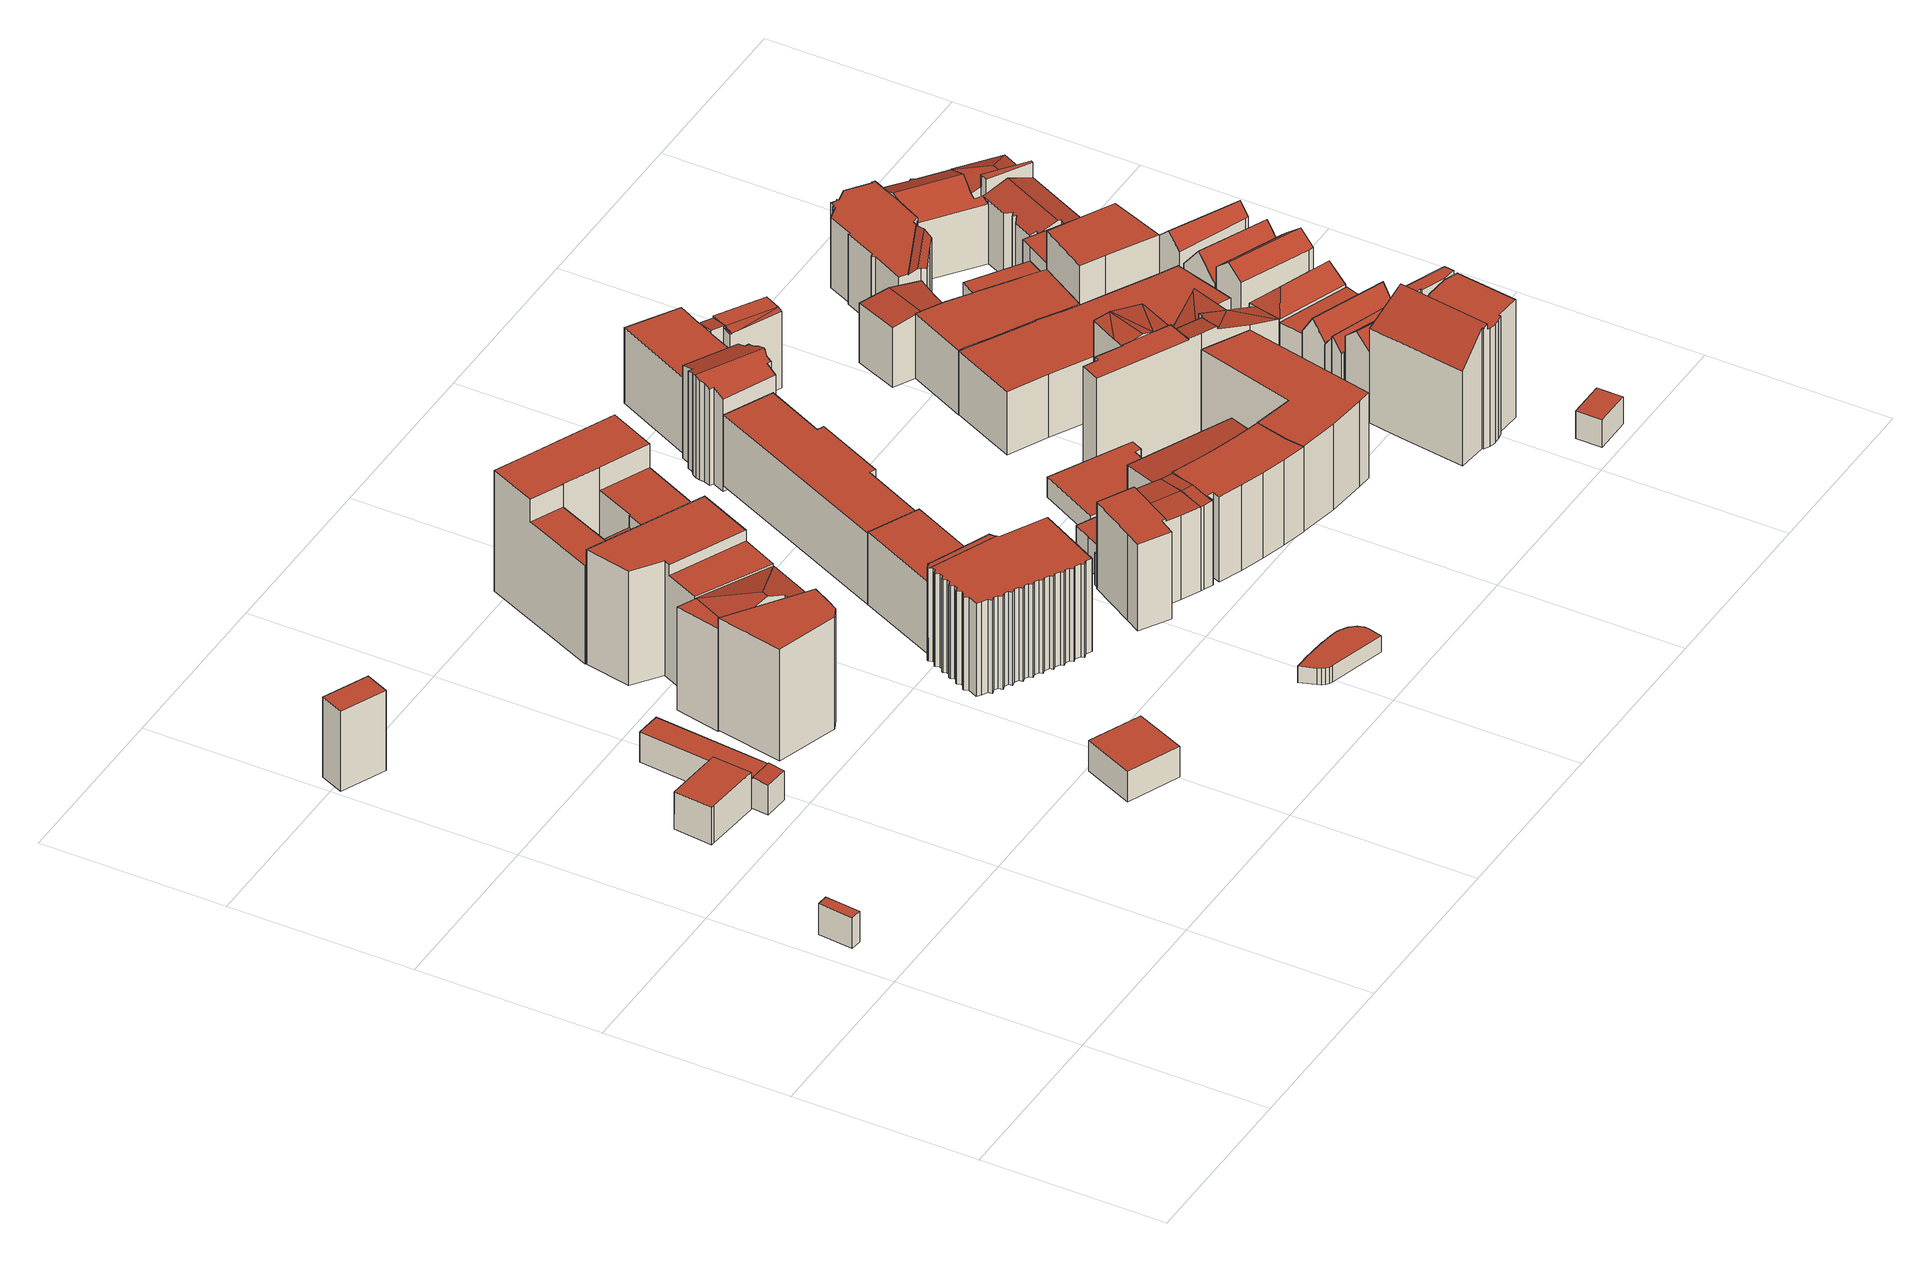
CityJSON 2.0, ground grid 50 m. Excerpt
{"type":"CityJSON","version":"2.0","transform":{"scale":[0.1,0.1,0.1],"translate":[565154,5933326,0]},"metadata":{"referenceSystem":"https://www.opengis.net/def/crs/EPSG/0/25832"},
"CityObjects":{
"building1":{"type":"Building","attributes":{"Gemeindeschluessel":"02000000","Geometrietyp2DReferenz":"3000","function":"31001_2443","roofType":"1000","measuredHeight":9},"geometry":[{"type":"MultiSurface","lod":"2","boundaries":[[[0,1,2,3]],[[4,5,6,7]],[[7,6,1,0]],[[6,5,2,1]],[[5,4,3,2]],[[4,7,0,3]]],"semantics":{"surfaces":[{"type":"GroundSurface"},{"type":"RoofSurface"},{"type":"WallSurface"}],"values":[0,1,2,2,2,2]}}]},
"building2":{"type":"Building","attributes":{"Gemeindeschluessel":"02000000","Geometrietyp2DReferenz":"3000","function":"31001_2010","roofType":"1000","measuredHeight":23.56,"storeysAboveGround":5},"geometry":[{"type":"MultiSurface","lod":"2","boundaries":[[[8,9,10,11]],[[12,13,14,15]],[[14,9,8,15]],[[12,11,10,13]],[[13,10,9,14]],[[12,15,8,11]]],"semantics":{"surfaces":[{"type":"RoofSurface"},{"type":"GroundSurface"},{"type":"WallSurface"}],"values":[0,1,2,2,2,2]}}]},
"building3":{"type":"Building","attributes":{"Gemeindeschluessel":"02000000","Geometrietyp2DReferenz":"3000","function":"31001_2213","roofType":"1000","measuredHeight":10.92,"storeysAboveGround":2},"geometry":[{"type":"MultiSurface","lod":"2","boundaries":[[[16,17,18,19,20]],[[21,22,23,24]],[[25,19,18,26]],[[27,17,16,28]],[[29,20,19,25]],[[30,31,32,33]],[[33,32,28,34]],[[35,23,22,36]],[[37,21,24,38]],[[37,38,30,33,34,29,25,26,39,40,41]],[[29,34,28,16,20]],[[36,22,21,37,41,42]],[[42,41,40,43]],[[30,38,24,23,35,31]],[[43,40,39,44]],[[39,26,18,17,27,44]],[[43,44,27,28,32,31,35,36,42]]],"semantics":{"surfaces":[{"type":"RoofSurface"},{"type":"WallSurface"},{"type":"GroundSurface"}],"values":[0,0,1,1,1,1,1,1,1,2,1,1,1,1,1,1,0]}}]},
"building4":{"type":"Building","attributes":{"Gemeindeschluessel":"02000000","Geometrietyp2DReferenz":"3000","function":"31001_3074","roofType":"1000","measuredHeight":9},"geometry":[{"type":"MultiSurface","lod":"2","boundaries":[[[45,46,47,48]],[[49,50,51,52]],[[52,51,46,45]],[[51,50,47,46]],[[50,49,48,47]],[[49,52,45,48]]],"semantics":{"surfaces":[{"type":"GroundSurface"},{"type":"RoofSurface"},{"type":"WallSurface"}],"values":[0,1,2,2,2,2]}}]},
"building5":{"type":"Building","attributes":{"Gemeindeschluessel":"02000000","Geometrietyp2DReferenz":"3000","function":"31001_2010","roofType":"1000","measuredHeight":32.89,"storeysAboveGround":9},"geometry":[{"type":"MultiSurface","lod":"2","boundaries":[[[53,54,55,56,57,58]],[[59,60,61,62,63,64]],[[63,54,53,64]],[[59,58,57,60]],[[60,57,56,61]],[[61,56,55,62]],[[62,55,54,63]],[[59,64,53,58]]],"semantics":{"surfaces":[{"type":"RoofSurface"},{"type":"GroundSurface"},{"type":"WallSurface"}],"values":[0,1,2,2,2,2,2,2]}}]},
"building6":{"type":"Building","attributes":{"Gemeindeschluessel":"02000000","Geometrietyp2DReferenz":"3000","function":"31001_2010","roofType":"1000","measuredHeight":33.95,"storeysAboveGround":7},"geometry":[{"type":"MultiSurface","lod":"2","boundaries":[[[65,66,67,68]],[[69,70,71,72,73,74]],[[71,75,76,77,72]],[[78,79,80,81]],[[82,83,84,75,71,70]],[[85,68,67,86]],[[73,66,65,74]],[[76,78,81,77]],[[79,87,88,80]],[[89,84,83,90]],[[90,83,82,91]],[[92,73,72,77,81,80,88,93,94]],[[95,96,87,79,78,76,75,84,89]],[[97,85,86,92,94,98,99,95,89,90,91]],[[96,95,99,100]],[[101,98,94,93]],[[100,99,98,101]],[[97,91,82,70,69]],[[85,97,69,74,65,68]],[[92,86,67,66,73]],[[100,101,93,88,87,96]]],"semantics":{"surfaces":[{"type":"RoofSurface"},{"type":"WallSurface"},{"type":"GroundSurface"}],"values":[0,0,0,0,0,1,1,1,1,1,1,1,1,2,1,1,1,1,1,1,0]}}]},
"building7":{"type":"Building","attributes":{"Gemeindeschluessel":"02000000","Geometrietyp2DReferenz":"3000","function":"31001_2010","roofType":"1000","measuredHeight":27.51,"storeysAboveGround":8},"geometry":[{"type":"MultiSurface","lod":"2","boundaries":[[[102,103,104,105]],[[105,104,106,107]],[[107,106,108,109]],[[109,108,110,111]],[[111,110,112,113]],[[113,112,114,115]],[[115,114,116,117]],[[117,116,118,119]],[[119,118,120,121]],[[122,123,124,125]],[[126,127,128,129]],[[130,131,132,133]],[[134,135,136,137]],[[137,136,138,139]],[[139,138,140,141]],[[141,140,142,143]],[[143,142,144,145]],[[145,144,146,147]],[[147,146,148,149]],[[149,148,150,151]],[[151,150,152,153]],[[153,152,154,155]],[[155,154,156,157]],[[157,156,158,159]],[[159,158,160,161]],[[161,160,162,163]],[[163,162,164,165]],[[165,164,166,167]],[[167,166,168,169]],[[169,168,170,171]],[[171,170,172,173]],[[173,172,174,175]],[[175,174,176,177]],[[177,176,178,179]],[[179,178,180,181]],[[181,180,182,183]],[[183,182,184,185]],[[185,184,186,187]],[[187,186,188,189]],[[189,188,190,191]],[[191,190,192,193]],[[193,192,194,195]],[[195,194,196,197]],[[197,196,198,199]],[[199,198,103,102]],[[200,201,202,203]],[[203,202,204,205]],[[205,204,206,207]],[[207,206,208,209]],[[210,211,212,213]],[[214,215,216,217]],[[218,219,220,221]],[[222,223,224,225]],[[210,213,122,125,214,217,126,129,218,221,130,133,222,225,200,203,205,207,209,226,134,137,139,141,143,145,147,149,151,153,155,157,159,161,163,165,167,169,171,173,175,177,179,181,183,185,187,189,191,193,195,197,199,102,105,107,109,111,113,115,117,119,121]],[[227,228,229,132,131,220,219,128,127,216,215,124,123,212,211,120,118,116,114,112,110,108,106,104,103,198,196,194,192,190,188,186,184,182,180,178,176,174,172,170,168,166,164,162,160,158,156,154,152,150,148,146,144,142,140,138,136,135]],[[132,229,230,223,222,133]],[[201,200,225,224]],[[227,135,134,226]],[[226,209,208,231,228,227]],[[230,229,228,231]],[[220,131,130,221]],[[128,219,218,129]],[[216,127,126,217]],[[124,215,214,125]],[[212,123,122,213]],[[120,211,210,121]],[[230,231,208,206,204,202,201,224,223]]],"semantics":{"surfaces":[{"type":"WallSurface"},{"type":"GroundSurface"},{"type":"RoofSurface"}],"values":[0,0,0,0,0,0,0,0,0,0,0,0,0,0,0,0,0,0,0,0,0,0,0,0,0,0,0,0,0,0,0,0,0,0,0,0,0,0,0,0,0,0,0,0,0,0,0,0,0,0,0,0,0,1,2,0,0,0,0,0,0,0,0,0,0,0,2]}}]},
"building8":{"type":"Building","attributes":{"Gemeindeschluessel":"02000000","Geometrietyp2DReferenz":"3000","function":"31001_2010","roofType":"1000","measuredHeight":35.44,"storeysAboveGround":9},"geometry":[{"type":"MultiSurface","lod":"2","boundaries":[[[232,233,234,235]],[[234,236,237,235]],[[238,239,240,241]],[[232,242,243,233]],[[244,245,246,247]],[[248,249,250,251,252,253,254,255,256,257,258,259,260],[261,262,263,264,265,266,267,268]],[[269,270,271,241,240,272,257,256,255,254,253]],[[239,273,274,246,245,275,276,277,272,240]],[[238,278,236,265,264,263,262,273,239]],[[234,233,243,279,267,266,265,236]],[[252,251,250,280,242,232,235,237,269,253]],[[277,276,275,260,259,258,257,272]],[[279,247,246,268,267]],[[250,249,248,260,275,245,244,281,280]],[[261,268,246,274,273,262]],[[280,281,244,247,279,243,242]],[[237,236,278,238,241,271,270,269]]],"semantics":{"surfaces":[{"type":"RoofSurface"},{"type":"WallSurface"},{"type":"GroundSurface"}],"values":[0,1,1,1,1,2,1,0,1,1,1,1,1,1,1,0,0]}}]},
"building9":{"type":"Building","attributes":{"Gemeindeschluessel":"02000000","Geometrietyp2DReferenz":"3000","function":"31001_2010","roofType":"1000","measuredHeight":21.26,"storeysAboveGround":6},"geometry":[{"type":"MultiSurface","lod":"2","boundaries":[[[282,283,284,285]],[[285,284,286,287]],[[287,286,288,289]],[[289,288,290,291]],[[291,290,292,293]],[[283,282,294,295]],[[295,294,293,292]],[[293,294,282,285,287,289,291]],[[295,292,290,288,286,284,283]]],"semantics":{"surfaces":[{"type":"WallSurface"},{"type":"GroundSurface"},{"type":"RoofSurface"}],"values":[0,0,0,0,0,0,0,1,2]}}]},
"building10":{"type":"Building","attributes":{"Gemeindeschluessel":"02000000","Geometrietyp2DReferenz":"3000","function":"31001_2080","roofType":"1000","measuredHeight":4.82,"storeysAboveGround":1},"geometry":[{"type":"MultiSurface","lod":"2","boundaries":[[[296,297,298,299]],[[299,298,300,301]],[[301,300,302,303]],[[303,302,304,305]],[[305,304,306,307]],[[307,306,308,309]],[[309,308,310,311]],[[312,313,314,315]],[[315,314,316,317]],[[317,316,318,319]],[[319,318,320,321]],[[321,320,322,323]],[[323,322,324,325]],[[325,324,326,327]],[[327,326,328,329]],[[329,328,330,331]],[[331,330,332,333]],[[333,332,334,335]],[[336,337,338,339]],[[339,338,340,341]],[[341,340,342,343]],[[343,342,344,345]],[[345,344,346,347]],[[347,346,348,349]],[[313,312,349,348]],[[337,336,311,310]],[[297,296,335,334]],[[335,296,299,301,303,305,307,309,311,336,339,341,343,345,347,349,312,315,317,319,321,323,325,327,329,331,333]],[[297,334,332,330,328,326,324,322,320,318,316,314,313,348,346,344,342,340,338,337,310,308,306,304,302,300,298]]],"semantics":{"surfaces":[{"type":"WallSurface"},{"type":"GroundSurface"},{"type":"RoofSurface"}],"values":[0,0,0,0,0,0,0,0,0,0,0,0,0,0,0,0,0,0,0,0,0,0,0,0,0,0,0,1,2]}}]},
"building11":{"type":"Building","attributes":{"Gemeindeschluessel":"02000000","Geometrietyp2DReferenz":"3000","function":"31001_2010","roofType":"1000","measuredHeight":25.56,"storeysAboveGround":7},"geometry":[{"type":"MultiSurface","lod":"2","boundaries":[[[350,351,352,353,354]],[[352,355,356,353]],[[357,358,359,360]],[[361,357,362,363]],[[363,362,364,365]],[[365,364,366,367]],[[367,366,368,369]],[[369,368,370,371]],[[371,370,372,373]],[[373,372,374,375]],[[376,351,350,377]],[[358,357,361,378,379]],[[376,377,380,381,382,378,361,363,365,367,369,371,373,375,383,384,385]],[[386,387,388,389,359,358,379,390]],[[387,386,381,380]],[[360,359,384,383,391]],[[391,383,375,374]],[[376,385,355,352,351]],[[380,377,350,354,388,387]],[[389,388,354,353,356]],[[385,384,359,389,356,355]],[[386,390,382,381]],[[390,379,378,382]],[[391,374,372,370,368,366,364,362,357,360]]],"semantics":{"surfaces":[{"type":"RoofSurface"},{"type":"WallSurface"},{"type":"GroundSurface"}],"values":[0,0,1,1,1,1,1,1,1,1,1,1,2,0,1,1,1,1,1,1,1,1,1,0]}}]},
"building12":{"type":"Building","attributes":{"Gemeindeschluessel":"02000000","Geometrietyp2DReferenz":"3000","function":"31001_2010","roofType":"1000","measuredHeight":20.79,"storeysAboveGround":6},"geometry":[{"type":"MultiSurface","lod":"2","boundaries":[[[392,393,394,395]],[[395,394,396,397]],[[397,396,398,399]],[[399,398,400,401]],[[401,400,402,282]],[[282,402,403,294]],[[393,392,404,405]],[[405,404,294,403]],[[294,404,392,395,397,399,401,282]],[[405,403,402,400,398,396,394,393]]],"semantics":{"surfaces":[{"type":"WallSurface"},{"type":"GroundSurface"},{"type":"RoofSurface"}],"values":[0,0,0,0,0,0,0,0,1,2]}}]},
"building13":{"type":"Building","attributes":{"Gemeindeschluessel":"02000000","Geometrietyp2DReferenz":"3000","function":"31001_2010","roofType":"1000","measuredHeight":25.41,"storeysAboveGround":7},"geometry":[{"type":"MultiSurface","lod":"2","boundaries":[[[406,407,408,409,410,351]],[[409,411,412,413,414,410]],[[408,415,416,417,418,419,420,421,422,423,424,425,426,427,428,429,430,431,411]],[[432,406,351,376]],[[385,414,413,433]],[[407,415,408]],[[411,431,412]],[[434,430,429,435]],[[435,429,428,436]],[[436,428,427,437]],[[437,427,426,438]],[[438,426,425,439]],[[439,425,424,440]],[[440,424,423,441]],[[441,423,422,442]],[[442,422,421,443]],[[443,421,420,444]],[[444,420,419,445]],[[445,419,418,446]],[[446,418,417,447]],[[447,417,416,448]],[[432,376,385,433,434,435,436,437,438,439,440,441,442,443,444,445,446,447,448]],[[434,433,413,412,431,430]],[[432,448,416,415,407,406]],[[408,411,409]],[[385,376,351,410,414]]],"semantics":{"surfaces":[{"type":"RoofSurface"},{"type":"WallSurface"},{"type":"GroundSurface"}],"values":[0,0,0,1,1,1,1,1,1,1,1,1,1,1,1,1,1,1,1,1,1,2,1,1,1,1]}}]},
"building14":{"type":"Building","attributes":{"Gemeindeschluessel":"02000000","Geometrietyp2DReferenz":"3000","function":"31001_2460","roofType":"1000","measuredHeight":22.07,"storeysAboveGround":1},"geometry":[{"type":"MultiSurface","lod":"2","boundaries":[[[449,450,451,452]],[[452,451,453,438]],[[438,453,454,437]],[[437,454,455,436]],[[436,455,456,435]],[[435,456,457,434]],[[434,457,458,433]],[[433,458,459,385]],[[450,449,460,461]],[[461,460,385,459]],[[385,460,449,452,438,437,436,435,434,433]],[[461,459,458,457,456,455,454,453,451,450]]],"semantics":{"surfaces":[{"type":"WallSurface"},{"type":"GroundSurface"},{"type":"RoofSurface"}],"values":[0,0,0,0,0,0,0,0,0,0,1,2]}}]},
"building15":{"type":"Building","attributes":{"Gemeindeschluessel":"02000000","Geometrietyp2DReferenz":"3000","function":"31001_2010","roofType":"3100","measuredHeight":29.94,"storeysAboveGround":7},"geometry":[{"type":"MultiSurface","lod":"2","boundaries":[[[462,463,464,465,466,467,468,469,470,471,472,473,474]],[[475,476,477,478]],[[478,477,479,480]],[[480,479,481,482]],[[482,481,483,484]],[[485,486,487,488]],[[488,487,489,490]],[[490,489,491,492]],[[492,491,493,494]],[[495,473,472,496]],[[496,472,471,497]],[[497,471,470,498]],[[498,470,469,499]],[[499,469,468,500]],[[500,468,467,501]],[[501,467,466,502]],[[502,466,465,503]],[[503,465,464,504]],[[504,464,463,505]],[[485,488,490,492,494,506,475,478,480,482,484,495,496,497,498,499,500,501,502,503,504,505]],[[507,506,494,493]],[[485,505,463,462,486]],[[495,484,483,474,473]],[[476,475,506,507]],[[476,507,493,491,489,487,486,462,474,483,481,479,477]]],"semantics":{"surfaces":[{"type":"RoofSurface"},{"type":"WallSurface"},{"type":"GroundSurface"}],"values":[0,1,1,1,1,1,1,1,1,1,1,1,1,1,1,1,1,1,1,2,1,1,1,1,0]}}]},
"building16":{"type":"Building","attributes":{"Gemeindeschluessel":"02000000","Geometrietyp2DReferenz":"3000","function":"31001_2460","roofType":"1000","measuredHeight":5.87,"storeysAboveGround":2},"geometry":[{"type":"MultiSurface","lod":"2","boundaries":[[[508,509,510,511,512,513,514]],[[515,516,517,518,519,520,521]],[[520,509,508,521]],[[515,514,513,516]],[[516,513,512,517]],[[517,512,511,518]],[[518,511,510,519]],[[519,510,509,520]],[[515,521,508,514]]],"semantics":{"surfaces":[{"type":"RoofSurface"},{"type":"GroundSurface"},{"type":"WallSurface"}],"values":[0,1,2,2,2,2,2,2,2]}}]},
"building17":{"type":"Building","attributes":{"Gemeindeschluessel":"02000000","Geometrietyp2DReferenz":"3000","function":"31001_2010","roofType":"1000","measuredHeight":22.9,"storeysAboveGround":6},"geometry":[{"type":"MultiSurface","lod":"2","boundaries":[[[522,523,524,525,526,527,528]],[[529,530,531,532]],[[530,533,534,525,531]],[[535,530,529]],[[536,537,538,539]],[[540,541,542,543]],[[544,545,546,547]],[[548,528,527]],[[531,525,524]],[[531,524,523,538,537]],[[536,532,531,537]],[[525,534,526]],[[549,548,527,550,546,545,542,541]],[[543,542,545,544]],[[551,552,553,554,540,543,544,547,555,556]],[[540,554,549,541]],[[556,555,550,527,526,534,533]],[[552,551,535,529,532,536,539]],[[551,556,533,530,535]],[[553,552,539,538,523,522]],[[554,553,522,528,548,549]],[[555,547,546,550]]],"semantics":{"surfaces":[{"type":"RoofSurface"},{"type":"WallSurface"},{"type":"GroundSurface"}],"values":[0,0,0,0,0,1,1,1,1,1,1,1,0,1,2,1,1,1,1,1,1,1]}}]},
"building18":{"type":"Building","attributes":{"Gemeindeschluessel":"02000000","Geometrietyp2DReferenz":"3000","function":"31001_2010","roofType":"1000","measuredHeight":25.02,"storeysAboveGround":7},"geometry":[{"type":"MultiSurface","lod":"2","boundaries":[[[557,558,559,560]],[[561,562,558,557]],[[563,564,565,566]],[[567,568,569,570]],[[571,572,573,574]],[[565,564,569,568,573,572,559,558,562]],[[563,566,561,557,560,571,574,567,570]],[[567,574,573,568]],[[563,570,569,564]],[[561,566,565,562]],[[571,560,559,572]]],"semantics":{"surfaces":[{"type":"WallSurface"},{"type":"RoofSurface"},{"type":"GroundSurface"}],"values":[0,0,0,0,0,1,2,0,0,0,0]}}]},
"building19":{"type":"Building","attributes":{"Gemeindeschluessel":"02000000","Geometrietyp2DReferenz":"3000","function":"31001_2010","roofType":"1000","measuredHeight":29.76,"storeysAboveGround":7},"geometry":[{"type":"MultiSurface","lod":"2","boundaries":[[[575,576,577]],[[578,579,580,581]],[[582,579,578]],[[583,582,578,584]],[[585,586,587,588,589,590,591]],[[592,593,594,595]],[[596,597,598,599,600]],[[598,601,599]],[[602,597,596]],[[603,604,602,596]],[[593,605,606,594]],[[607,608,609,610]],[[610,609,611,612]],[[612,611,613,614]],[[615,616,617]],[[578,618,584]],[[589,619,590]],[[620,591,590]],[[587,586,621]],[[587,622,588]],[[623,624,616,615,575,577,625]],[[580,579,582,583,626,625,577,576]],[[627,601,598,597,602,604,628]],[[629,585,591,620,608,607]],[[630,631,629,607,610,612,614,623,625,626,632,633,627,628]],[[632,626,583,584,618,634]],[[633,632,634,619,589,588,622,635]],[[629,631,592,595,621,586,585]],[[627,633,635,636,600,599,601]],[[630,628,604,603,606,605]],[[594,606,603,596,600,636]],[[631,630,605,593,592]],[[578,581,617]],[[624,623,614,613]],[[595,594,636,635,622,587,621]],[[580,576,575,615,617,581]],[[624,613,611,609,608,620,590,619,634,618,578,617,616]]],"semantics":{"surfaces":[{"type":"RoofSurface"},{"type":"WallSurface"},{"type":"GroundSurface"}],"values":[0,0,0,0,0,0,0,0,0,0,0,1,1,1,1,1,1,1,1,1,1,1,1,1,2,1,1,1,1,1,1,1,1,1,0,0,0]}}]},
"building20":{"type":"Building","attributes":{"Gemeindeschluessel":"02000000","Geometrietyp2DReferenz":"3000","function":"31001_2010","roofType":"1000","measuredHeight":18.68,"storeysAboveGround":5},"geometry":[{"type":"MultiSurface","lod":"2","boundaries":[[[637,638,639,640]],[[640,639,641,642]],[[642,641,643,644]],[[644,643,645,646]],[[647,648,649,650]],[[651,652,653,654]],[[655,656,657,658]],[[658,657,659,660]],[[660,659,661,662]],[[662,661,663,664]],[[665,666,667,668]],[[668,667,669,670]],[[649,648,669,667,666,645,643,641,639,638,663,661,659,657,656,653,652]],[[665,668,670,647,650,651,654,655,658,660,662,664,637,640,642,644,646]],[[647,670,669,648]],[[651,650,649,652]],[[665,646,645,666]],[[637,664,663,638]],[[655,654,653,656]]],"semantics":{"surfaces":[{"type":"WallSurface"},{"type":"RoofSurface"},{"type":"GroundSurface"}],"values":[0,0,0,0,0,0,0,0,0,0,0,0,1,2,0,0,0,0,0]}}]},
"building21":{"type":"Building","attributes":{"Gemeindeschluessel":"02000000","Geometrietyp2DReferenz":"3000","function":"31001_2320","roofType":"3100","measuredHeight":18.96,"storeysAboveGround":5},"geometry":[{"type":"MultiSurface","lod":"2","boundaries":[[[671,672,673,674]],[[675,676,677,678]],[[679,680,674,673,681]],[[678,677,682,683,684]],[[675,678,684,671,674,680]],[[679,681,682,677,676]],[[679,676,675,680]],[[672,671,684,683]],[[672,683,682,681,673]]],"semantics":{"surfaces":[{"type":"WallSurface"},{"type":"GroundSurface"},{"type":"RoofSurface"}],"values":[0,0,0,0,1,2,0,0,2]}}]},
"building22":{"type":"Building","attributes":{"Gemeindeschluessel":"02000000","Geometrietyp2DReferenz":"3000","function":"31001_2010","roofType":"1000","measuredHeight":18.99,"storeysAboveGround":5},"geometry":[{"type":"MultiSurface","lod":"2","boundaries":[[[685,686,687,688]],[[688,687,689,690]],[[690,689,691,692]],[[692,691,693,694]],[[694,693,695,696]],[[697,698,699,700]],[[700,699,701,702]],[[702,701,703,704]],[[705,706,707,708]],[[708,707,709,710]],[[703,701,699,698,711,695,693,691,689,687,686,709,707,706]],[[697,700,702,704,705,708,710,685,688,690,692,694,696,712]],[[705,704,703,706]],[[697,712,711,698]],[[712,696,695,711]],[[685,710,709,686]]],"semantics":{"surfaces":[{"type":"WallSurface"},{"type":"RoofSurface"},{"type":"GroundSurface"}],"values":[0,0,0,0,0,0,0,0,0,0,1,2,0,0,0,0]}}]},
"building23":{"type":"Building","attributes":{"Gemeindeschluessel":"02000000","Geometrietyp2DReferenz":"3000","function":"31001_2010","roofType":"1000","measuredHeight":8.92,"storeysAboveGround":2},"geometry":[{"type":"MultiSurface","lod":"2","boundaries":[[[713,714,715,716]],[[716,715,717,718]],[[718,717,719,720]],[[714,713,721,722]],[[722,721,720,719]],[[720,721,713,716,718]],[[722,719,717,715,714]]],"semantics":{"surfaces":[{"type":"WallSurface"},{"type":"GroundSurface"},{"type":"RoofSurface"}],"values":[0,0,0,0,0,1,2]}}]},
"building24":{"type":"Building","attributes":{"Gemeindeschluessel":"02000000","Geometrietyp2DReferenz":"3000","function":"31001_2010","roofType":"1000","measuredHeight":8.07,"storeysAboveGround":2},"geometry":[{"type":"MultiSurface","lod":"2","boundaries":[[[723,724,725,726,727]],[[728,729,730,731,732]],[[728,727,726,729]],[[729,726,725,730]],[[730,725,724,731]],[[731,724,723,732]],[[732,723,727,728]]],"semantics":{"surfaces":[{"type":"RoofSurface"},{"type":"GroundSurface"},{"type":"WallSurface"}],"values":[0,1,2,2,2,2,2]}}]},
"building25":{"type":"Building","attributes":{"Gemeindeschluessel":"02000000","Geometrietyp2DReferenz":"3000","function":"31001_2010","roofType":"1000","measuredHeight":36.4,"storeysAboveGround":6},"geometry":[{"type":"MultiSurface","lod":"2","boundaries":[[[733,734,735]],[[736,737,738,739,740,741]],[[742,743,744]],[[745,746,747,748]],[[748,747,749,750]],[[741,751,752,736]],[[753,754,755,756]],[[744,757,758,735,742]],[[735,758,759,733]],[[760,761,762,763]],[[763,762,764,765]],[[765,764,766,767]],[[739,768,769,740]],[[770,771,772,773]],[[734,774,775,758,735]],[[742,735,758,775,776,743]],[[777,738,737,778]],[[779,780,760,763,765,767,781,753,756,782,745,748,750,783,784,785,786,787,770,773],[788,789,777,778,790,791,792,793,794,795]],[[747,746,796,797,798,799,800,801,802,749]],[[749,802,801,800,785,784,783,750]],[[803,751,741,740,769,804,799,798,797,796]],[[799,804,805,771,770,787,786,785,800]],[[806,807,792,791,790,778,737,736,752]],[[807,757,744,743,776,808,795,794,793,792]],[[760,780,779,773,772,774,734,733,759,761]],[[789,788,795,808,809,768,739,738,777]],[[753,781,767,766,810,754]],[[782,756,755,803,796,746,745]],[[768,809,808,776,775,774,772,771,805,804,769]],[[755,754,810,766,764,762,761,759,758,757,807,806,752,751,803]]],"semantics":{"surfaces":[{"type":"RoofSurface"},{"type":"WallSurface"},{"type":"GroundSurface"}],"values":[0,0,0,1,1,1,1,1,1,1,1,1,1,1,1,1,1,2,0,1,1,1,1,1,1,1,1,1,0,0]}}]},
"building26":{"type":"Building","attributes":{"Gemeindeschluessel":"02000000","Geometrietyp2DReferenz":"3000","function":"31001_2010","roofType":"1000","measuredHeight":16.95,"storeysAboveGround":4},"geometry":[{"type":"MultiSurface","lod":"2","boundaries":[[[811,812,813,814]],[[814,813,815,816]],[[815,813,812,817,818,819]],[[811,814,816,716,820,821]],[[820,716,819,818]],[[716,816,815,819]],[[811,821,817,812]],[[821,820,818,817]]],"semantics":{"surfaces":[{"type":"WallSurface"},{"type":"RoofSurface"},{"type":"GroundSurface"}],"values":[0,0,1,2,0,0,0,0]}}]},
"building27":{"type":"Building","attributes":{"Gemeindeschluessel":"02000000","Geometrietyp2DReferenz":"3000","function":"31001_1010","roofType":"3100","measuredHeight":24.65,"storeysAboveGround":4},"geometry":[{"type":"MultiSurface","lod":"2","boundaries":[[[822,823,824,825]],[[770,822,825,785]],[[770,785,826,827]],[[823,822,770,827,828]],[[828,827,826,829]],[[826,785,825,824,829]],[[828,829,824,823]]],"semantics":{"surfaces":[{"type":"RoofSurface"},{"type":"WallSurface"},{"type":"GroundSurface"}],"values":[0,1,2,1,1,1,0]}}]},
"building28":{"type":"Building","attributes":{"Gemeindeschluessel":"02000000","Geometrietyp2DReferenz":"3000","function":"31001_1010","roofType":"1000","measuredHeight":30.03,"storeysAboveGround":5},"geometry":[{"type":"MultiSurface","lod":"2","boundaries":[[[644,830,831,642]],[[831,830,832,833,834]],[[644,642,640,835,836]],[[640,642,831,834]],[[644,836,832,830]],[[836,835,833,832]],[[835,640,834,833]]],"semantics":{"surfaces":[{"type":"WallSurface"},{"type":"RoofSurface"},{"type":"GroundSurface"}],"values":[0,1,2,0,0,0,0]}}]},
"building29":{"type":"Building","attributes":{"Gemeindeschluessel":"02000000","Geometrietyp2DReferenz":"3000","function":"31001_2010","roofType":"3100","measuredHeight":20.18,"storeysAboveGround":4},"geometry":[{"type":"MultiSurface","lod":"2","boundaries":[[[837,838,839,840,841,842]],[[827,839,838,826]],[[826,838,837,843]],[[843,837,842,844]],[[845,846,847,848]],[[827,826,843,844,845,848,849,850]],[[851,850,849,852]],[[852,849,848,847]],[[827,850,851,840,839]],[[845,844,842,841,846]],[[852,847,846,841,840,851]]],"semantics":{"surfaces":[{"type":"RoofSurface"},{"type":"WallSurface"},{"type":"GroundSurface"}],"values":[0,1,1,1,1,2,1,1,1,1,0]}}]},
"building30":{"type":"Building","attributes":{"Gemeindeschluessel":"02000000","Geometrietyp2DReferenz":"3000","function":"31001_1120","roofType":"3100","measuredHeight":21.7,"storeysAboveGround":5},"geometry":[{"type":"MultiSurface","lod":"2","boundaries":[[[853,854,855,856,857]],[[858,856,855,859]],[[859,855,854,860]],[[850,849,858,859,860]],[[857,856,858,849,861]],[[861,849,850,862]],[[850,860,854,853,862]],[[861,862,853,857]]],"semantics":{"surfaces":[{"type":"RoofSurface"},{"type":"WallSurface"},{"type":"GroundSurface"}],"values":[0,1,1,2,1,1,1,0]}}]},
"building31":{"type":"Building","attributes":{"Gemeindeschluessel":"02000000","Geometrietyp2DReferenz":"3000","function":"31001_1120","roofType":"1000","measuredHeight":15.57,"storeysAboveGround":4},"geometry":[{"type":"MultiSurface","lod":"2","boundaries":[[[863,864,865,866]],[[867,865,864,868,869]],[[859,858,870,863,866]],[[858,859,867,869]],[[859,866,865,867]],[[863,870,868,864]],[[870,858,869,868]]],"semantics":{"surfaces":[{"type":"WallSurface"},{"type":"RoofSurface"},{"type":"GroundSurface"}],"values":[0,1,2,0,0,0,0]}}]},
"building32":{"type":"Building","attributes":{"Gemeindeschluessel":"02000000","Geometrietyp2DReferenz":"3000","function":"31001_2010","roofType":"1000","measuredHeight":20.81,"storeysAboveGround":5},"geometry":[{"type":"MultiSurface","lod":"2","boundaries":[[[871,872,873,874]],[[875,876,877,878]],[[879,877,876,880,873,872]],[[881,871,874,882,875,878]],[[871,881,879,872]],[[881,878,877,879]],[[875,882,880,876]],[[882,874,873,880]]],"semantics":{"surfaces":[{"type":"WallSurface"},{"type":"RoofSurface"},{"type":"GroundSurface"}],"values":[0,0,1,2,0,0,0,0]}}]},
"building33":{"type":"Building","attributes":{"Gemeindeschluessel":"02000000","Geometrietyp2DReferenz":"3000","function":"31001_1120","roofType":"3200","measuredHeight":21.14,"storeysAboveGround":4},"geometry":[{"type":"MultiSurface","lod":"2","boundaries":[[[883,884,885]],[[886,887,888,889]],[[863,870,890,886,889]],[[891,888,887,892,884,883]],[[884,892,890,870,885]],[[888,891,893,863,889]],[[892,887,886,890]],[[885,870,863,893]],[[885,893,891,883]]],"semantics":{"surfaces":[{"type":"RoofSurface"},{"type":"WallSurface"},{"type":"GroundSurface"}],"values":[0,1,2,0,1,1,1,1,0]}}]},
"building34":{"type":"Building","attributes":{"Gemeindeschluessel":"02000000","Geometrietyp2DReferenz":"3000","function":"31001_1120","roofType":"1000","measuredHeight":21.71,"storeysAboveGround":5},"geometry":[{"type":"MultiSurface","lod":"2","boundaries":[[[894,895,896,897]],[[898,899,900,901,895,894]],[[902,903,904,905]],[[906,907,908,909]],[[909,908,910,911]],[[911,910,912,913]],[[913,912,914,915]],[[915,914,916,917]],[[918,919,920,921]],[[896,922,923,897]],[[924,901,900,925]],[[925,900,899,926]],[[926,899,898,927]],[[928,929,930,931]],[[931,930,932,933]],[[933,932,934,935]],[[935,934,936,937]],[[937,936,938,939]],[[939,938,940,941]],[[941,940,942,943]],[[943,942,944,945]],[[945,944,946,947]],[[947,946,948,949]],[[950,951,952]],[[953,954,955,956]],[[956,955,957,958]],[[959,960,961,962]],[[962,961,963,964]],[[905,918,965,902]],[[966,967,968,969]],[[968,967,963,961,960,970,971,972,904,903,973]],[[969,968,973,974]],[[959,962,964,966,969,974,975,976,924,925,926,927,906,909,911,913,915,917,928,931,933,935,937,939,941,943,945,947,949,953,956,958,977]],[[957,955,954,950,952,971,970,978]],[[921,920,979,976,975,980]],[[924,976,979,922,896,895,901]],[[906,927,898,894,897,923,907]],[[975,974,973,903,902,965,980]],[[957,978,977,958]],[[966,964,963,967]],[[959,977,978,970,960]],[[972,971,952]],[[953,949,948,951,950,954]],[[919,918,905,904,972]],[[929,928,917,916]],[[921,980,965,918]],[[929,916,914,912,910,908,907,923,922,979,920,919,972,952,951,948,946,944,942,940,938,936,934,932,930]]],"semantics":{"surfaces":[{"type":"RoofSurface"},{"type":"WallSurface"},{"type":"GroundSurface"}],"values":[0,0,0,1,1,1,1,1,1,1,1,1,1,1,1,1,1,1,1,1,1,1,1,1,1,1,1,1,1,1,0,1,2,0,1,1,1,1,1,1,1,1,1,1,1,0,0]}}]},
"building35":{"type":"Building","attributes":{"Gemeindeschluessel":"02000000","Geometrietyp2DReferenz":"3000","function":"31001_1120","roofType":"3100","measuredHeight":24.84,"storeysAboveGround":6},"geometry":[{"type":"MultiSurface","lod":"2","boundaries":[[[981,982,983,984,985]],[[986,982,981,987]],[[987,981,985,988]],[[989,990,991,992]],[[986,987,988,993,989,992]],[[983,982,986,992,991]],[[990,989,993,994]],[[993,988,985,984,994]],[[990,994,984,983,991]]],"semantics":{"surfaces":[{"type":"RoofSurface"},{"type":"WallSurface"},{"type":"GroundSurface"}],"values":[0,1,1,1,2,1,1,1,0]}}]},
"building36":{"type":"Building","attributes":{"Gemeindeschluessel":"02000000","Geometrietyp2DReferenz":"3000","function":"31001_1120","roofType":"3100","measuredHeight":23.22,"storeysAboveGround":6},"geometry":[{"type":"MultiSurface","lod":"2","boundaries":[[[995,996,997,998]],[[999,997,996,1000]],[[993,1001,1002,1003]],[[989,993,1003,999,1000]],[[998,997,999,1003,1002]],[[1001,993,989,1004]],[[989,1000,996,995,1004]],[[1001,1004,995,998,1002]]],"semantics":{"surfaces":[{"type":"RoofSurface"},{"type":"WallSurface"},{"type":"GroundSurface"}],"values":[0,1,1,2,1,1,1,0]}}]},
"building37":{"type":"Building","attributes":{"Gemeindeschluessel":"02000000","Geometrietyp2DReferenz":"3000","function":"31001_1120","roofType":"3100","measuredHeight":21.03,"storeysAboveGround":6},"geometry":[{"type":"MultiSurface","lod":"2","boundaries":[[[1005,1006,1007,1008,1009,1010,1011,1012,1013,1014,1015,1016,1017]],[[1018,1008,1007,1019,1020,1021]],[[1022,1017,1016,1023]],[[1023,1016,1015,1024]],[[1024,1015,1014,1025]],[[1025,1014,1013,1026]],[[1026,1013,1012,1027]],[[1027,1012,1011,1028]],[[1028,1011,1010,1029]],[[1029,1010,1009,1030]],[[1031,1006,1005,1032]],[[1032,1005,1017,1022]],[[1033,1021,1020,1034]],[[1034,1020,1019,1035]],[[1036,1018,1021,1033]],[[1035,1019,1007,1006,1031]],[[1030,1009,1008,1018,1036]],[[1030,1036,1033,1034,1035,1031,1032,1022,1023,1024,1025,1026,1027,1028,1029]]],"semantics":{"surfaces":[{"type":"RoofSurface"},{"type":"WallSurface"},{"type":"GroundSurface"}],"values":[0,0,1,1,1,1,1,1,1,1,1,1,1,1,1,1,1,2]}}]},
"building38":{"type":"Building","attributes":{"Gemeindeschluessel":"02000000","Geometrietyp2DReferenz":"3000","function":"31001_1120","roofType":"3100","measuredHeight":23.26,"storeysAboveGround":5},"geometry":[{"type":"MultiSurface","lod":"2","boundaries":[[[1037,1038,1039,1040]],[[1041,1042,1043,1044]],[[1045,1039,1038,1046]],[[1041,1044,1047,1045,1046]],[[1040,1039,1045,1047,1048]],[[1048,1047,1044,1043]],[[1041,1046,1038,1037,1042]],[[1048,1043,1042,1037,1040]]],"semantics":{"surfaces":[{"type":"RoofSurface"},{"type":"WallSurface"},{"type":"GroundSurface"}],"values":[0,1,1,2,1,1,1,0]}}]},
"building39":{"type":"Building","attributes":{"Gemeindeschluessel":"02000000","Geometrietyp2DReferenz":"3000","function":"31001_1120","roofType":"3200","measuredHeight":22.78,"storeysAboveGround":5},"geometry":[{"type":"MultiSurface","lod":"2","boundaries":[[[1049,1050,1051,1052]],[[1053,1054,1055,1056]],[[1057,1054,1053,1058]],[[1059,1051,1050,1060]],[[1061,1055,1054,1062]],[[1059,1060,1063,1064,1061,1062]],[[1056,1055,1061,1064,1065]],[[1059,1062,1054,1057,1052,1051]],[[1049,1052,1057,1058,1066]],[[1065,1064,1063,1067]],[[1063,1060,1050,1049,1066,1067]],[[1065,1067,1066,1058,1053,1056]]],"semantics":{"surfaces":[{"type":"RoofSurface"},{"type":"WallSurface"},{"type":"GroundSurface"}],"values":[0,0,0,1,1,2,1,1,1,1,1,0]}}]}
},
"vertices":[
[95,734,8],[86,639,8],[56,642,8],[65,737,8],[65,737,98],[56,642,98],[86,639,98],[95,734,98],
[32,2037,243],[4,1973,243],[125,1920,243],[153,1983,243],[153,1983,8],[125,1920,8],[4,1973,8],[32,2037,8],
[391,1096,130],[400,1202,130],[239,1217,130],[229,1111,130],[237,1110,130],[459,1045,107],[463,1089,112],[396,1095,112],[392,1051,107],[229,1111,21],[239,1217,21],[400,1202,109],[391,1096,109],[237,1110,21],[396,1099,21],[396,1099,109],[392,1100,109],[392,1100,21],[391,1096,21],[396,1095,109],[463,1089,109],[459,1045,21],[392,1051,21],[405,1202,21],[424,1411,21],[492,1404,21],[492,1404,109],[424,1411,109],[405,1202,109],
[796,318,59],[855,455,59],[996,394,59],[937,258,59],[937,258,149],[996,394,149],[855,455,149],[796,318,149],
[586,1291,379],[551,1108,379],[720,1055,379],[748,1068,379],[764,1094,379],[792,1146,379],[792,1146,50],[764,1094,50],[748,1068,50],[720,1055,50],[551,1108,50],[586,1291,50],
[607,1276,349],[661,1391,349],[611,1414,349],[586,1291,349],[627,1262,353],[707,1226,385],[716,1245,385],[663,1396,345],[661,1391,345],[607,1276,345],[861,1295,345],[861,1296,345],[664,1397,345],[861,1296,351],[907,1394,351],[705,1487,351],[664,1397,351],[752,1205,367],[743,1185,367],[798,1158,345],[586,1291,46],[611,1414,46],[907,1394,382],[705,1487,382],[798,1158,46],[743,1185,46],[752,1205,46],[661,1391,46],[713,1503,382],[713,1503,46],[974,1541,46],[974,1541,382],[627,1262,46],[638,1558,46],[663,1684,46],[663,1684,382],[638,1558,382],
[989,828,49],[989,828,322],[1001,853,322],[1001,853,49],[997,865,322],[997,865,49],[999,869,322],[999,869,49],[1009,873,322],[1009,873,49],[1013,879,322],[1013,879,49],[1008,890,322],[1008,890,49],[1010,894,322],[1010,894,49],[1020,895,322],[1020,895,49],[1024,904,322],[1024,904,49],[1031,921,49],[1031,921,322],[1035,930,322],[1035,930,49],[1043,946,49],[1043,946,322],[1047,956,322],[1047,956,49],[1055,973,49],[1055,973,322],[1058,980,322],[1058,980,49],[1357,841,49],[1357,841,322],[1269,674,322],[1269,674,49],[1254,682,322],[1254,682,49],[1241,678,322],[1241,678,49],[1239,687,322],[1239,687,49],[1224,695,322],[1224,695,49],[1215,692,322],[1215,692,49],[1212,702,322],[1212,702,49],[1201,708,322],[1201,708,49],[1192,705,322],[1192,705,49],[1189,714,322],[1189,714,49],[1176,722,322],[1176,722,49],[1166,719,322],[1166,719,49],[1164,729,322],[1164,729,49],[1151,736,322],[1151,736,49],[1141,733,322],[1141,733,49],[1138,743,322],[1138,743,49],[1126,749,322],[1126,749,49],[1117,746,322],[1117,746,49],[1113,757,322],[1113,757,49],[1103,762,322],[1103,762,49],[1092,759,322],[1092,759,49],[1090,770,322],[1090,770,49],[1079,776,322],[1079,776,49],[1067,773,322],[1067,773,49],[1065,784,322],[1065,784,49],[1054,789,322],[1054,789,49],[1043,786,322],[1043,786,49],[1040,797,322],[1040,797,49],[1030,803,322],[1030,803,49],[1018,800,322],[1018,800,49],[1015,811,322],[1015,811,49],[1001,819,322],[1001,819,49],[1065,996,49],[1065,996,323],[1066,999,324],[1066,999,49],[1078,993,323],[1078,993,49],[1222,932,324],[1222,932,49],[1233,927,324],[1233,927,49],[1020,914,49],[1020,914,322],[1021,918,322],[1021,918,49],[1031,940,49],[1031,940,322],[1033,944,322],[1033,944,49],[1043,966,49],[1043,966,322],[1044,969,322],[1044,969,49],[1054,991,49],[1054,991,321],[1056,995,322],[1056,995,49],[1240,903,49],[1240,903,322],[1238,910,322],[1055,988,322],[1055,988,321],[1238,910,321],
[843,1603,295],[884,1692,295],[788,1734,295],[750,1646,295],[788,1734,333],[750,1646,333],[835,1841,333],[835,1841,399],[748,1880,399],[748,1880,333],[843,1603,330],[884,1692,330],[1067,1738,330],[1067,1738,399],[933,1798,399],[933,1798,330],[1067,1738,45],[1017,1631,45],[975,1542,45],[843,1603,45],[750,1646,45],[662,1686,45],[700,1772,45],[702,1776,45],[748,1880,45],[804,2007,45],[892,1967,45],[991,1923,45],[1125,1864,45],[836,1841,45],[835,1842,45],[835,1841,45],[789,1736,45],[788,1734,45],[884,1692,45],[886,1691,45],[933,1798,45],[662,1686,333],[700,1772,333],[702,1776,333],[804,2007,399],[835,1842,399],[836,1841,399],[1125,1864,399],[991,1923,399],[892,1967,399],[789,1736,333],[886,1691,330],[975,1542,330],[1017,1631,330],
[1311,1163,41],[1311,1163,254],[1318,1160,254],[1318,1160,41],[1237,985,254],[1237,985,41],[1245,981,254],[1245,981,41],[1222,932,254],[1222,932,41],[1078,993,254],[1078,993,41],[1183,1223,41],[1183,1223,254],
[1409,192,57],[1409,192,105],[1421,192,105],[1421,192,57],[1433,192,105],[1433,192,57],[1444,191,105],[1444,191,57],[1456,190,105],[1456,190,57],[1468,189,105],[1468,189,57],[1479,188,105],[1479,188,57],[1491,187,105],[1491,187,57],[1575,162,57],[1575,162,105],[1588,145,105],[1588,145,57],[1591,139,105],[1591,139,57],[1594,128,105],[1594,128,57],[1593,116,105],[1593,116,57],[1583,78,105],[1583,78,57],[1429,123,105],[1429,123,57],[1420,126,105],[1420,126,57],[1413,132,105],[1413,132,57],[1407,140,105],[1407,140,57],[1403,149,105],[1403,149,57],[1388,193,105],[1388,193,57],[1503,185,57],[1503,185,105],[1514,184,105],[1514,184,57],[1526,182,105],[1526,182,57],[1537,180,105],[1537,180,57],[1549,177,105],[1549,177,57],[1559,172,105],[1559,172,57],[1569,166,105],[1569,166,57],
[1547,590,293],[1597,566,293],[1621,632,299],[1544,671,299],[1508,610,293],[1645,699,293],[1580,733,293],[1488,782,139],[1488,782,301],[1579,734,301],[1579,734,139],[1488,782,46],[1492,780,139],[1492,780,46],[1500,794,139],[1500,794,46],[1516,787,139],[1516,787,46],[1522,798,139],[1522,798,46],[1524,797,139],[1524,797,46],[1545,836,139],[1545,836,46],[1570,882,139],[1570,882,46],[1597,566,46],[1547,590,46],[1417,662,46],[1417,662,301],[1497,615,46],[1471,573,46],[1392,620,46],[1634,851,46],[1579,734,46],[1645,699,46],[1471,573,301],[1497,615,301],[1508,610,301],[1580,733,301],[1392,620,301],[1634,851,139],
[1547,1675,41],[1547,1675,249],[1474,1518,249],[1474,1518,41],[1492,1510,249],[1492,1510,41],[1406,1324,249],[1406,1324,41],[1390,1332,249],[1390,1332,41],[1311,1163,249],[1183,1223,249],[1417,1736,41],[1417,1736,249],
[1605,563,293],[1629,553,293],[1640,584,296],[1653,618,300],[1620,629,300],[1665,653,296],[1677,686,293],[1652,696,292],[1645,699,292],[1629,553,296],[1631,552,296],[1638,571,296],[1655,565,296],[1648,545,296],[1712,520,296],[1777,499,296],[1843,480,296],[1909,464,296],[1915,516,296],[1937,603,296],[1932,604,296],[1868,621,296],[1805,640,296],[1742,662,296],[1680,685,296],[1677,686,296],[1605,563,46],[1652,696,46],[1680,685,46],[1742,662,46],[1805,640,46],[1868,621,46],[1932,604,46],[1937,603,46],[1915,516,46],[1909,464,46],[1843,480,46],[1777,499,46],[1712,520,46],[1648,545,46],[1655,565,46],[1638,571,46],[1631,552,46],
[1885,732,46],[1885,732,254],[1972,690,255],[1972,690,46],[1932,604,266],[1868,621,266],[1805,640,266],[1742,662,266],[1680,685,266],[1652,696,266],[1645,699,266],[1702,819,46],[1702,819,251],
[1601,1729,324],[1605,1735,321],[1610,1749,316],[1610,1763,311],[1617,1778,306],[1606,1783,306],[1617,1807,296],[1483,1880,296],[1467,1845,310],[1455,1850,310],[1448,1835,316],[1438,1827,320],[1434,1820,324],[1432,1769,24],[1432,1769,307],[1421,1774,307],[1421,1774,24],[1428,1791,314],[1428,1791,24],[1428,1804,318],[1428,1804,24],[1432,1816,322],[1432,1816,24],[1597,1724,24],[1597,1724,321],[1587,1715,316],[1587,1715,24],[1579,1698,310],[1579,1698,24],[1569,1703,310],[1569,1703,24],[1554,1672,297],[1554,1672,24],[1438,1827,24],[1448,1835,24],[1455,1850,24],[1467,1845,24],[1483,1880,24],[1617,1807,24],[1606,1783,24],[1617,1778,24],[1610,1763,24],[1610,1749,24],[1605,1735,24],[1417,1736,24],[1417,1736,294],
[1731,1048,110],[1650,887,110],[1848,787,110],[1913,915,110],[1931,909,110],[1945,939,110],[1929,947,110],[1929,947,51],[1945,939,51],[1931,909,51],[1913,915,51],[1848,787,51],[1650,887,51],[1731,1048,51],
[1694,1888,267],[1693,1886,267],[1696,1885,267],[1701,1895,266],[1717,1928,260],[1685,1947,260],[1664,1904,267],[1703,1852,261],[1819,1811,266],[1696,1885,266],[1684,1861,261],[1840,1854,266],[1717,1928,266],[1812,1798,263],[1684,1861,260],[1696,1885,260],[1693,1886,260],[1681,1863,260],[1617,1807,38],[1617,1807,260],[1483,1880,260],[1483,1880,38],[1584,2091,38],[1584,2091,260],[1716,2013,260],[1716,2013,38],[1664,1904,260],[1662,1905,260],[1683,1948,260],[1812,1798,38],[1681,1863,38],[1694,1888,38],[1662,1905,38],[1683,1948,38],[1840,1854,38],
[1909,464,47],[1909,464,297],[1915,516,297],[1915,516,47],[2015,445,47],[2015,445,297],[2161,430,47],[2161,430,297],[2122,433,297],[2122,433,47],[2117,852,47],[2117,852,297],[2238,789,297],[2238,789,47],[1937,603,47],[1937,603,297],[2046,580,297],[2046,580,47],
[2012,1026,335],[2085,1078,345],[2047,1098,338],[2074,955,340],[2087,1077,346],[2086,1077,346],[2049,968,346],[2164,1035,331],[2166,1034,331],[2118,933,331],[2117,852,345],[2157,831,346],[2173,866,338],[2183,886,334],[2112,920,334],[2099,892,340],[2087,867,345],[2238,789,312],[2312,757,290],[2261,862,313],[2159,830,337],[2261,862,311],[2298,970,311],[2294,971,306],[2190,899,219],[2189,898,219],[2237,997,219],[2358,944,220],[2333,827,219],[2359,943,219],[2317,755,288],[2333,827,288],[1855,985,48],[1855,985,340],[1880,1035,340],[1880,1035,48],[1918,1016,340],[1918,1016,48],[1924,1028,340],[1924,1028,48],[1996,994,334],[1996,994,340],[2023,981,340],[2118,933,340],[2112,920,340],[2087,867,340],[2157,831,338],[2183,886,338],[1995,992,48],[1995,992,340],[2047,1098,48],[2166,1034,48],[2237,997,48],[2359,943,48],[2117,852,48],[2317,755,48],[2238,789,48],[2112,921,48],[2184,886,48],[2112,921,340],[2184,886,338],[2189,898,338],
[2161,1247,46],[2161,1247,232],[2204,1223,232],[2204,1223,46],[2268,1188,232],[2268,1188,46],[2397,1118,232],[2397,1118,46],[2445,1094,232],[2445,1094,46],[2237,997,46],[2237,997,232],[2190,1021,232],[2190,1021,46],[1936,1159,46],[1936,1159,232],[1832,1210,232],[1832,1210,46],[1914,1384,46],[1914,1384,232],[1932,1376,232],[1932,1376,46],[1988,1344,232],[1988,1344,46],[2100,1283,232],[2100,1283,46],[2101,1284,232],[2101,1284,46],[2432,1048,46],[2432,1048,232],[2419,1004,232],[2419,1004,46],[2396,927,232],[2396,927,46],
[1978,1684,43],[1978,1684,218],[1983,1681,219],[1983,1681,43],[2088,1545,43],[2088,1545,219],[2062,1501,221],[2062,1501,43],[2124,1599,217],[2124,1599,43],[2048,1643,232],[2003,1533,232],[1932,1570,218],[1932,1570,43],
[1988,1541,44],[1988,1541,234],[2062,1501,234],[2062,1501,44],[2118,1464,234],[2118,1464,44],[2133,1455,234],[2133,1455,44],[2185,1419,234],[2185,1419,44],[2230,1390,234],[2230,1390,44],[2204,1223,44],[2204,1223,234],[2161,1247,234],[2161,1247,44],[2101,1284,234],[2101,1284,44],[2100,1283,234],[2100,1283,44],[1988,1344,44],[1988,1344,234],[1932,1376,234],[1932,1376,44],[1914,1384,234],[1914,1384,44],[2283,1354,234],[2283,1354,44],
[2161,1497,41],[2161,1497,130],[2133,1455,130],[2133,1455,41],[2118,1464,130],[2118,1464,41],[2062,1501,130],[2062,1501,41],[2088,1545,41],[2088,1545,130],
[2611,2,141],[2611,68,141],[2611,73,141],[2510,73,141],[2510,2,141],[2510,2,61],[2510,73,61],[2611,73,61],[2611,68,61],[2611,2,61],
[2604,439,317],[2605,450,317],[2569,453,317],[2478,460,278],[2476,461,278],[2481,487,278],[2482,487,278],[2480,488,278],[2476,460,278],[2569,453,278],[2505,478,278],[2502,458,278],[2440,278,0],[2440,278,354],[2440,283,354],[2440,283,0],[2360,290,278],[2360,290,0],[2476,460,347],[2478,460,347],[2474,267,0],[2474,267,347],[2456,270,347],[2456,270,0],[2502,458,347],[2569,453,347],[2604,439,347],[2581,271,0],[2581,271,347],[2511,277,347],[2511,277,0],[2510,272,347],[2510,272,0],[2492,268,347],[2492,268,0],[2482,487,350],[2480,488,350],[2602,478,0],[2602,478,350],[2609,475,350],[2609,475,0],[2605,450,350],[2569,453,350],[2505,478,350],[2481,487,0],[2476,461,0],[2605,450,0],[2604,439,0],[2475,267,0],[2449,274,0],[2385,468,0],[2393,523,0],[2398,559,0],[2485,524,0],[2508,515,0],[2504,484,0],[2482,487,0],[2478,460,0],[2500,457,0],[2502,456,0],[2502,458,0],[2505,478,0],[2506,483,0],[2449,274,364],[2476,460,364],[2480,488,364],[2485,524,364],[2398,559,278],[2393,523,278],[2385,468,278],[2449,274,347],[2485,524,350],[2508,515,350],[2500,457,347],[2502,456,347],[2506,483,350],[2504,484,350],[2475,267,347],
[2283,1354,41],[2283,1354,210],[2230,1390,210],[2230,1390,41],[2185,1419,210],[2185,1419,41],[2319,1418,210],[2172,1515,210],[2133,1455,210],[2172,1515,41],[2319,1418,41],
[2602,478,209],[2612,518,247],[2409,599,247],[2398,559,209],[2418,635,0],[2624,565,0],[2624,565,204],[2418,635,214],
[2397,1118,346],[2268,1188,346],[2453,1266,346],[2283,1354,346],[2204,1223,346],[2283,1354,46],[2453,1266,46],
[2419,639,165],[2418,635,159],[2624,565,158],[2629,596,202],[2419,668,202],[2412,641,164],[2419,639,0],[2412,641,0],[2420,672,0],[2420,672,196],[2426,670,195],[2426,670,0],[2433,698,0],[2633,625,0],[2633,625,162],[2433,698,155],
[2639,656,217],[2645,688,163],[2629,694,163],[2445,764,163],[2439,732,217],[2445,764,0],[2629,694,0],[2645,688,0],[2433,698,160],[2633,625,166],
[2647,760,0],[2647,760,156],[2650,759,156],[2650,759,0],[2629,694,156],[2456,830,156],[2445,764,156],[2456,830,0],
[2283,1354,42],[2283,1354,251],[2319,1418,251],[2319,1418,42],[2436,1391,42],[2436,1391,251],[2488,1362,251],[2488,1362,42],[2453,1266,251],[2336,1447,251],[2453,1266,42],[2336,1447,42],
[2511,859,212],[2478,921,165],[2456,830,165],[2645,854,0],[2645,854,170],[2660,844,173],[2660,844,0],[2478,923,0],[2654,807,212],[2478,923,163],[2647,760,165],
[2115,1604,255],[2256,1664,255],[2268,1692,247],[2093,1617,247],[2124,1599,252],[2137,1591,247],[2203,1621,248],[2243,1637,247],[2297,1704,220],[2308,1711,220],[2300,1717,220],[2293,1703,220],[2071,1630,44],[2071,1630,250],[2113,1715,250],[2113,1715,44],[2110,1725,250],[2110,1725,44],[2120,1728,250],[2120,1728,44],[2160,1813,250],[2160,1813,44],[2164,1811,250],[2164,1811,44],[2293,1703,247],[2293,1703,250],[2292,1702,250],[2292,1702,247],[2268,1692,250],[2093,1617,250],[2243,1637,44],[2203,1621,44],[2137,1591,44],[2124,1599,44],[2195,1879,44],[2195,1879,250],[2233,1888,250],[2233,1888,44],[2232,1894,250],[2232,1894,44],[2238,1895,250],[2238,1895,44],[2244,1907,250],[2244,1907,44],[2256,1899,250],[2256,1899,44],[2262,1900,250],[2262,1900,44],[2263,1895,250],[2263,1895,44],[2300,1903,250],[2300,1903,44],[2358,1858,250],[2358,1858,44],[2360,1861,250],[2360,1861,44],[2366,1856,225],[2366,1856,250],[2345,1811,250],[2435,1803,44],[2435,1803,224],[2447,1805,220],[2447,1805,44],[2448,1793,224],[2448,1793,44],[2456,1657,44],[2456,1657,245],[2448,1647,238],[2448,1647,44],[2441,1633,230],[2441,1633,44],[2297,1704,247],[2460,1621,44],[2460,1621,231],[2451,1602,220],[2451,1602,44],[2476,1682,261],[2335,1791,261],[2326,1770,250],[2309,1711,220],[2309,1711,44],[2294,1702,44],[2273,1702,44],[2520,1738,44],[2520,1738,224],[2273,1702,250],[2294,1702,247],
[2668,868,212],[2680,864,213],[2691,904,248],[2494,986,248],[2482,947,213],[2680,864,0],[2668,868,0],[2482,947,0],[2687,953,0],[2687,953,211],[2703,946,211],[2703,946,0],[2506,1026,0],[2506,1026,213],
[2700,998,232],[2715,1046,167],[2532,1127,167],[2518,1079,232],[2532,1127,0],[2715,1046,0],[2506,1026,161],[2503,1027,161],[2503,1027,0],[2687,953,171],
[2395,1442,236],[2390,1432,237],[2434,1408,256],[2519,1587,256],[2468,1617,233],[2460,1621,230],[2451,1602,230],[2425,1546,230],[2433,1526,236],[2422,1522,233],[2426,1512,236],[2405,1504,230],[2381,1453,230],[2578,1553,230],[2443,1403,252],[2436,1391,252],[2488,1362,230],[2381,1453,45],[2405,1504,45],[2426,1512,45],[2422,1522,45],[2433,1526,45],[2425,1546,45],[2451,1602,45],[2460,1621,45],[2468,1617,45],[2390,1432,45],[2395,1442,45],[2488,1362,45],[2436,1391,45],[2443,1403,45],[2578,1553,45],
[2731,1086,233],[2745,1117,200],[2558,1210,200],[2548,1177,233],[2719,1058,0],[2719,1058,203],[2711,1061,203],[2711,1061,0],[2558,1210,0],[2745,1117,0],[2535,1139,0],[2535,1139,195],
[2479,1637,275],[2468,1617,275],[2578,1553,275],[2581,1559,275],[2536,1634,264],[2627,1655,226],[2520,1738,226],[2513,1729,232],[2581,1559,226],[2522,1604,264],[2578,1553,47],[2468,1617,47],[2520,1738,47],[2627,1655,47],[2480,1638,47],[2456,1657,47],[2456,1657,221],[2479,1637,236],[2480,1638,237]
]}
